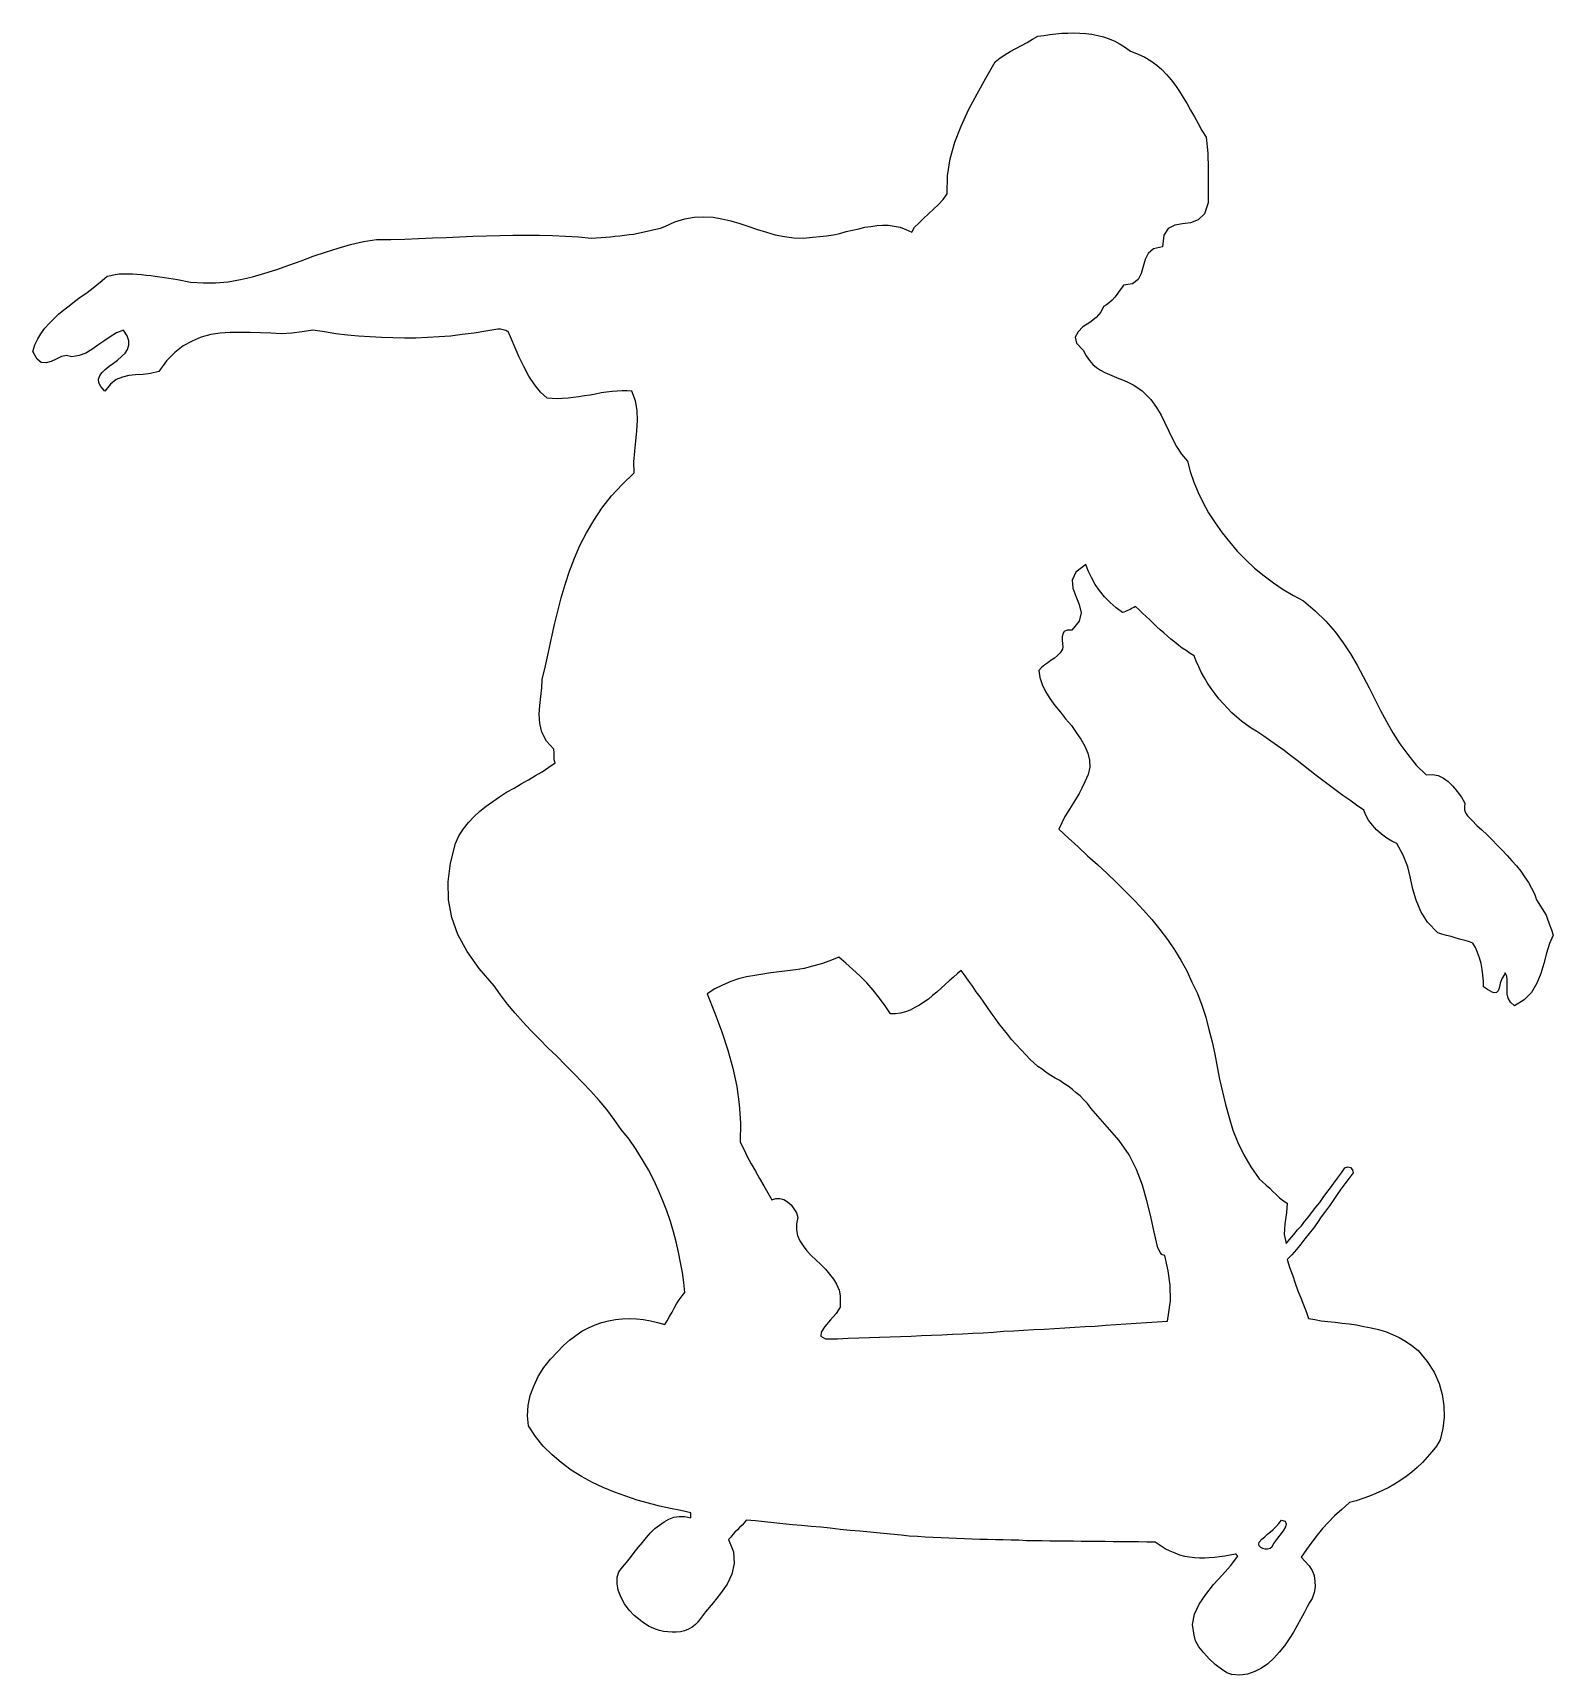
# Model space of a CAD drawing. Extents: x 143.15 to 144.53, y 51.85 to 53.34.
import ezdxf

# ---------------------------------------------------------------- set-up
doc = ezdxf.new("R2010")
doc.units = 0
doc.layers.get('0').update_dxf_attribs({"linetype": 'CONTINUOUS'})

msp = doc.modelspace()

# ---------------------------------------------------------------- linework, layer by layer
at = {"linetype": 'CONTINUOUS'}
for points in [[(144.2397, 51.8485), (144.2352, 51.8501), (144.2301, 51.8533), (144.2246, 51.8575), (144.2191, 51.8627), (144.214, 51.8681), (144.2095, 51.8736), (144.2066, 51.8791), (144.2053, 51.8842), (144.2037, 51.8939), (144.2056, 51.9035), (144.2098, 51.9125), (144.2159, 51.9215), (144.223, 51.9305), (144.231, 51.9392), (144.2384, 51.9476), (144.2452, 51.9563), (144.2442, 51.9569), (144.2439, 51.9579), (144.2436, 51.9582), (144.2429, 51.9582), (144.2381, 51.9572), (144.2333, 51.9563), (144.2285, 51.9556), (144.2237, 51.955), (144.2191, 51.9547), (144.2146, 51.9544), (144.2101, 51.9544), (144.2056, 51.9547), (144.2011, 51.9553), (144.1969, 51.956), (144.1924, 51.9572), (144.1879, 51.9589), (144.1834, 51.9608), (144.1789, 51.963), (144.1744, 51.9659), (144.1699, 51.9691), (144.1622, 51.9691), (144.1545, 51.9695), (144.1468, 51.9695), (144.1394, 51.9695), (144.1316, 51.9695), (144.1243, 51.9698), (144.1168, 51.9698), (144.1098, 51.9698), (144.1024, 51.9698), (144.0953, 51.9701), (144.0879, 51.9701), (144.0808, 51.9701), (144.0737, 51.9701), (144.0667, 51.9704), (144.0596, 51.9704), (144.0525, 51.9704), (144.0454, 51.9708), (144.0384, 51.9708), (144.0313, 51.9711), (144.0242, 51.9711), (144.0171, 51.9714), (144.0101, 51.9714), (144.003, 51.9717), (143.9959, 51.972), (143.9888, 51.9724), (143.9817, 51.9727), (143.9747, 51.973), (143.9676, 51.9733), (143.9602, 51.9736), (143.9531, 51.9743), (143.9457, 51.9746), (143.9383, 51.9753), (143.9287, 51.9762), (143.9193, 51.9772), (143.91, 51.9782), (143.9007, 51.9791), (143.8917, 51.9798), (143.8827, 51.9807), (143.8737, 51.9817), (143.865, 51.9827), (143.8563, 51.9833), (143.8476, 51.9843), (143.8393, 51.9849), (143.8306, 51.9859), (143.8222, 51.9868), (143.8138, 51.9875), (143.8055, 51.9884), (143.7971, 51.9891), (143.7952, 51.9868), (143.7933, 51.9846), (143.791, 51.9823), (143.7891, 51.9804), (143.7868, 51.9782), (143.7849, 51.9759), (143.783, 51.9736), (143.781, 51.9714), (143.7855, 51.9601), (143.7862, 51.9495), (143.7839, 51.9399), (143.7798, 51.9309), (143.7736, 51.9222), (143.7669, 51.9138), (143.7601, 51.9055), (143.7537, 51.8971), (143.7534, 51.8968), (143.7531, 51.8968), (143.7534, 51.8971), (143.754, 51.8971), (143.7537, 51.8968), (143.7508, 51.8939), (143.7479, 51.8916), (143.7444, 51.8897), (143.7408, 51.8884), (143.7373, 51.8874), (143.7334, 51.8871), (143.7296, 51.8871), (143.7257, 51.8874), (143.7218, 51.8878), (143.718, 51.8887), (143.7144, 51.8897), (143.7109, 51.8913), (143.708, 51.8926), (143.7051, 51.8945), (143.7025, 51.8961), (143.7006, 51.8981), (143.6951, 51.9022), (143.6903, 51.9071), (143.6861, 51.9129), (143.6829, 51.9193), (143.6803, 51.9254), (143.6794, 51.9315), (143.6794, 51.9373), (143.681, 51.9421), (143.6845, 51.9463), (143.6881, 51.9505), (143.6916, 51.955), (143.6951, 51.9595), (143.6987, 51.9643), (143.7025, 51.9688), (143.7061, 51.9733), (143.7099, 51.9775), (143.7138, 51.9814), (143.718, 51.9846), (143.7222, 51.9875), (143.7267, 51.9901), (143.7312, 51.9917), (143.736, 51.9923), (143.7412, 51.9923), (143.7466, 51.9913), (143.7466, 51.9923), (143.7466, 51.9936), (143.7466, 51.9949), (143.7466, 51.9958), (143.7376, 51.9978), (143.728, 51.9997), (143.718, 52.002), (143.708, 52.0045), (143.6977, 52.0074), (143.6874, 52.011), (143.6771, 52.0145), (143.6668, 52.019), (143.6569, 52.0235), (143.6469, 52.029), (143.6376, 52.0348), (143.6286, 52.0415), (143.6202, 52.0486), (143.6122, 52.0566), (143.6051, 52.0653), (143.5986, 52.075), (143.5977, 52.0843), (143.5983, 52.0936), (143.6003, 52.1026), (143.6035, 52.1113), (143.6076, 52.12), (143.6128, 52.1281), (143.6186, 52.1358), (143.6253, 52.1429), (143.6305, 52.1483), (143.636, 52.1531), (143.6418, 52.1573), (143.6472, 52.1612), (143.6533, 52.1644), (143.6594, 52.167), (143.6656, 52.1692), (143.6717, 52.1708), (143.6781, 52.1718), (143.6842, 52.1725), (143.6906, 52.1728), (143.6971, 52.1725), (143.7035, 52.1718), (143.7099, 52.1708), (143.7164, 52.1692), (143.7228, 52.1673), (143.7251, 52.1708), (143.7273, 52.1747), (143.7296, 52.1786), (143.7315, 52.1824), (143.7337, 52.1863), (143.736, 52.1898), (143.7386, 52.1934), (143.7412, 52.1966), (143.7402, 52.2056), (143.7389, 52.2149), (143.7373, 52.2239), (143.7354, 52.2332), (143.7334, 52.2426), (143.7308, 52.2519), (143.728, 52.2612), (143.7247, 52.2709), (143.7212, 52.2802), (143.7173, 52.2895), (143.7128, 52.2989), (143.708, 52.3082), (143.7025, 52.3175), (143.6968, 52.3268), (143.6903, 52.3362), (143.6832, 52.3452), (143.6768, 52.3542), (143.6701, 52.3632), (143.663, 52.3716), (143.6556, 52.3799), (143.6479, 52.388), (143.6401, 52.396), (143.6321, 52.4041), (143.6244, 52.4118), (143.6163, 52.4195), (143.6086, 52.4275), (143.6009, 52.4353), (143.5935, 52.4433), (143.5864, 52.451), (143.5797, 52.4594), (143.5732, 52.4677), (143.5674, 52.4761), (143.5536, 52.4919), (143.5427, 52.5073), (143.5343, 52.5228), (143.5288, 52.5382), (143.5259, 52.5543), (143.5256, 52.5707), (143.5275, 52.5877), (143.5321, 52.6057), (143.5353, 52.6125), (143.5394, 52.6189), (143.544, 52.6247), (143.5488, 52.6299), (143.5542, 52.635), (143.56, 52.6398), (143.5661, 52.644), (143.5723, 52.6482), (143.5787, 52.6524), (143.5855, 52.6562), (143.5919, 52.6601), (143.5986, 52.6636), (143.6051, 52.6675), (143.6112, 52.671), (143.6173, 52.6752), (143.6231, 52.6791), (143.6221, 52.682), (143.6221, 52.6852), (143.6221, 52.6884), (143.6218, 52.6916), (143.6151, 52.699), (143.6109, 52.7071), (143.6089, 52.7151), (143.6083, 52.7235), (143.6089, 52.7315), (143.6099, 52.7395), (143.6109, 52.7476), (143.6112, 52.755), (143.6141, 52.7675), (143.617, 52.7801), (143.6196, 52.7926), (143.6224, 52.8052), (143.6253, 52.8174), (143.6286, 52.8296), (143.6321, 52.8418), (143.636, 52.8537), (143.6405, 52.8656), (143.6456, 52.8772), (143.6514, 52.8888), (143.6582, 52.9001), (143.6656, 52.9113), (143.6742, 52.9223), (143.6842, 52.9329), (143.6951, 52.9435), (143.6948, 52.9535), (143.6955, 52.9631), (143.6964, 52.9724), (143.6974, 52.9818), (143.698, 52.9911), (143.6977, 53.0001), (143.6961, 53.0091), (143.6929, 53.0178), (143.6887, 53.0181), (143.6842, 53.0181), (143.6794, 53.0178), (143.6749, 53.0175), (143.6697, 53.0168), (143.6649, 53.0162), (143.6598, 53.0152), (143.6549, 53.0143), (143.6498, 53.0136), (143.6446, 53.0127), (143.6395, 53.012), (143.6347, 53.0114), (143.6295, 53.011), (143.6247, 53.0107), (143.6202, 53.011), (143.6157, 53.0114), (143.6096, 53.0168), (143.6041, 53.0239), (143.599, 53.0316), (143.5945, 53.0403), (143.5903, 53.0487), (143.5864, 53.0574), (143.5832, 53.0651), (143.5803, 53.0722), (143.579, 53.0725), (143.5781, 53.0731), (143.5768, 53.0735), (143.5755, 53.0738), (143.5745, 53.0741), (143.5732, 53.0744), (143.5719, 53.0744), (143.5707, 53.0744), (143.5597, 53.0725), (143.5491, 53.0706), (143.5382, 53.0693), (143.5275, 53.068), (143.5173, 53.0673), (143.5066, 53.0667), (143.496, 53.0661), (143.4857, 53.0661), (143.4751, 53.0664), (143.4648, 53.0667), (143.4545, 53.0673), (143.4439, 53.068), (143.4336, 53.0689), (143.423, 53.0702), (143.4127, 53.0718), (143.4021, 53.0735), (143.3924, 53.0718), (143.3831, 53.0706), (143.3735, 53.0702), (143.3638, 53.0706), (143.3545, 53.0709), (143.3452, 53.0712), (143.3358, 53.0712), (143.3268, 53.0712), (143.3178, 53.0706), (143.3091, 53.0693), (143.3005, 53.067), (143.2921, 53.0635), (143.284, 53.059), (143.2763, 53.0529), (143.2689, 53.0455), (143.2619, 53.0358), (143.2541, 53.0339), (143.2474, 53.0329), (143.2406, 53.0326), (143.2345, 53.032), (143.2287, 53.0307), (143.2229, 53.0284), (143.2178, 53.0242), (143.2126, 53.0178), (143.2091, 53.022), (143.2072, 53.0255), (143.2068, 53.0287), (143.2081, 53.032), (143.2101, 53.0349), (143.2129, 53.0377), (143.2165, 53.0406), (143.2204, 53.0432), (143.2242, 53.0461), (143.2277, 53.0493), (143.231, 53.0525), (143.2332, 53.0558), (143.2345, 53.0596), (143.2345, 53.0638), (143.2329, 53.0683), (143.2297, 53.0735), (143.2232, 53.0709), (143.2175, 53.0673), (143.2117, 53.0635), (143.2062, 53.0596), (143.2007, 53.0558), (143.1953, 53.0525), (143.1891, 53.0503), (143.1824, 53.049), (143.1776, 53.0503), (143.1731, 53.0493), (143.1682, 53.0471), (143.1637, 53.0448), (143.1592, 53.0435), (143.1547, 53.0439), (143.1509, 53.0471), (143.147, 53.0541), (143.1489, 53.0599), (143.1515, 53.0654), (143.1544, 53.0702), (143.1579, 53.0751), (143.1618, 53.0796), (143.166, 53.0837), (143.1705, 53.0879), (143.1753, 53.0918), (143.1801, 53.0956), (143.185, 53.0995), (143.1901, 53.1034), (143.1953, 53.1069), (143.2004, 53.1108), (143.2052, 53.1146), (143.2101, 53.1185), (143.2146, 53.1227), (143.2181, 53.1233), (143.222, 53.124), (143.2258, 53.1246), (143.2297, 53.1246), (143.2335, 53.1246), (143.2377, 53.1246), (143.2419, 53.1243), (143.2461, 53.124), (143.2503, 53.1236), (143.2544, 53.1233), (143.2586, 53.1227), (143.2628, 53.122), (143.267, 53.1214), (143.2709, 53.1207), (143.275, 53.1201), (143.2789, 53.1195), (143.2908, 53.1172), (143.3024, 53.1166), (143.3136, 53.1166), (143.3249, 53.1175), (143.3362, 53.1195), (143.3471, 53.122), (143.3584, 53.1252), (143.3693, 53.1288), (143.3802, 53.1326), (143.3915, 53.1365), (143.4024, 53.1407), (143.4137, 53.1445), (143.4253, 53.1481), (143.4365, 53.1513), (143.4484, 53.1542), (143.4603, 53.1561), (143.4732, 53.1561), (143.4861, 53.1564), (143.4986, 53.1568), (143.5111, 53.1574), (143.5237, 53.1577), (143.5359, 53.1584), (143.5481, 53.159), (143.5604, 53.1593), (143.5726, 53.1597), (143.5845, 53.16), (143.5967, 53.16), (143.6086, 53.16), (143.6205, 53.1597), (143.6324, 53.159), (143.6443, 53.1584), (143.6562, 53.1571), (143.6604, 53.1574), (143.6649, 53.1577), (143.6691, 53.1581), (143.6733, 53.1584), (143.6775, 53.159), (143.682, 53.1593), (143.6861, 53.16), (143.6903, 53.1606), (143.6945, 53.161), (143.6987, 53.1619), (143.7025, 53.1626), (143.7067, 53.1635), (143.7109, 53.1645), (143.7148, 53.1654), (143.7189, 53.1664), (143.7228, 53.1677), (143.7321, 53.1722), (143.7412, 53.1748), (143.7498, 53.1764), (143.7582, 53.1767), (143.7669, 53.1764), (143.7749, 53.1748), (143.783, 53.1729), (143.7913, 53.1706), (143.7994, 53.1677), (143.8074, 53.1651), (143.8155, 53.1626), (143.8235, 53.1603), (143.8319, 53.1587), (143.8405, 53.1574), (143.8489, 53.1571), (143.8579, 53.1581), (143.8643, 53.1587), (143.8704, 53.1593), (143.8766, 53.1603), (143.8823, 53.1616), (143.8881, 53.1632), (143.8939, 53.1645), (143.8997, 53.1658), (143.9052, 53.1671), (143.9107, 53.168), (143.9161, 53.1687), (143.9213, 53.169), (143.9267, 53.169), (143.9319, 53.1683), (143.9374, 53.1671), (143.9425, 53.1651), (143.948, 53.1626), (143.9505, 53.1671), (143.9544, 53.1709), (143.9586, 53.1751), (143.9631, 53.1793), (143.9679, 53.1835), (143.9724, 53.188), (143.9766, 53.1925), (143.9801, 53.1976), (143.9805, 53.214), (143.983, 53.2295), (143.9872, 53.2446), (143.993, 53.2594), (143.9998, 53.2742), (144.0075, 53.2887), (144.0155, 53.3031), (144.0239, 53.3179), (144.0284, 53.3215), (144.0329, 53.3244), (144.0377, 53.3273), (144.0429, 53.3301), (144.048, 53.3327), (144.0532, 53.3356), (144.058, 53.3385), (144.0628, 53.3414), (144.0683, 53.342), (144.0737, 53.3427), (144.0792, 53.3433), (144.0847, 53.344), (144.0901, 53.344), (144.0956, 53.3443), (144.1011, 53.344), (144.1066, 53.3437), (144.112, 53.343), (144.1175, 53.342), (144.1226, 53.3408), (144.1278, 53.3388), (144.1329, 53.3366), (144.1378, 53.334), (144.1426, 53.3311), (144.1474, 53.3276), (144.1542, 53.325), (144.1603, 53.3221), (144.1658, 53.3189), (144.1712, 53.315), (144.1757, 53.3109), (144.1802, 53.3063), (144.1844, 53.3015), (144.1883, 53.2964), (144.1918, 53.2909), (144.1953, 53.2854), (144.1989, 53.2797), (144.2021, 53.2739), (144.2056, 53.2678), (144.2089, 53.2616), (144.2124, 53.2552), (144.2162, 53.2491), (144.2179, 53.2346), (144.2182, 53.2205), (144.2182, 53.2053), (144.2182, 53.1893), (144.2146, 53.1793), (144.2089, 53.1738), (144.2021, 53.1712), (144.1947, 53.1703), (144.1876, 53.169), (144.1815, 53.1661), (144.1777, 53.16), (144.1764, 53.1494), (144.1683, 53.1474), (144.1635, 53.1433), (144.1606, 53.1378), (144.1587, 53.1314), (144.1571, 53.1249), (144.1542, 53.1195), (144.149, 53.1156), (144.141, 53.1143), (144.1391, 53.1117), (144.1371, 53.1088), (144.1352, 53.1063), (144.1329, 53.1034), (144.1307, 53.1008), (144.1281, 53.0985), (144.1255, 53.0966), (144.1226, 53.095), (144.1204, 53.0899), (144.1159, 53.085), (144.1101, 53.0805), (144.104, 53.0764), (144.0995, 53.0718), (144.0969, 53.067), (144.0982, 53.0616), (144.1043, 53.0551), (144.1069, 53.05), (144.1098, 53.0458), (144.113, 53.0422), (144.1162, 53.0394), (144.1201, 53.0368), (144.1239, 53.0349), (144.1281, 53.0329), (144.1323, 53.0313), (144.1368, 53.0294), (144.141, 53.0278), (144.1455, 53.0258), (144.1497, 53.0236), (144.1539, 53.021), (144.158, 53.0181), (144.1619, 53.0143), (144.1658, 53.0101), (144.1709, 53.003), (144.1751, 52.9959), (144.1786, 52.9889), (144.1822, 52.9815), (144.1857, 52.9744), (144.1892, 52.9673), (144.1937, 52.9605), (144.1992, 52.9541), (144.2018, 52.9445), (144.205, 52.9348), (144.2089, 52.9255), (144.2134, 52.9162), (144.2185, 52.9068), (144.2243, 52.8978), (144.2307, 52.8888), (144.2375, 52.8804), (144.2446, 52.8721), (144.2523, 52.864), (144.2603, 52.8566), (144.269, 52.8496), (144.2777, 52.8431), (144.2864, 52.837), (144.2957, 52.8316), (144.305, 52.8267), (144.3157, 52.8177), (144.3253, 52.8081), (144.3337, 52.7984), (144.3411, 52.7885), (144.3478, 52.7785), (144.3539, 52.7682), (144.3594, 52.7579), (144.3649, 52.7476), (144.37, 52.7373), (144.3752, 52.7267), (144.3806, 52.7167), (144.3864, 52.7064), (144.3928, 52.6964), (144.3999, 52.6868), (144.4076, 52.6771), (144.4167, 52.6681), (144.4224, 52.6685), (144.4276, 52.6675), (144.4324, 52.6652), (144.4369, 52.662), (144.4411, 52.6578), (144.445, 52.653), (144.4488, 52.6479), (144.452, 52.6424), (144.4517, 52.6392), (144.4517, 52.6363), (144.4527, 52.6337), (144.4543, 52.6308), (144.4585, 52.6267), (144.463, 52.6221), (144.4675, 52.618), (144.4723, 52.6135), (144.4768, 52.609), (144.4813, 52.6041), (144.4861, 52.5996), (144.4906, 52.5948), (144.4948, 52.59), (144.499, 52.5852), (144.5029, 52.5803), (144.5064, 52.5752), (144.5099, 52.57), (144.5128, 52.5649), (144.5154, 52.5597), (144.5173, 52.5543), (144.526, 52.5405), (144.527, 52.5376), (144.5289, 52.5324), (144.5308, 52.5269), (144.5325, 52.5221), (144.5292, 52.5144), (144.5263, 52.5057), (144.5241, 52.4964), (144.5212, 52.4871), (144.5177, 52.4784), (144.5128, 52.47), (144.5061, 52.4632), (144.4971, 52.4578), (144.4935, 52.461), (144.4916, 52.4648), (144.4906, 52.4687), (144.4906, 52.4732), (144.4906, 52.4774), (144.4906, 52.4813), (144.4903, 52.4848), (144.4887, 52.4877), (144.4881, 52.4864), (144.4861, 52.4829), (144.4842, 52.4784), (144.4832, 52.4739), (144.4823, 52.4713), (144.4807, 52.47), (144.4787, 52.4697), (144.4768, 52.4703), (144.4746, 52.4713), (144.4726, 52.4726), (144.4707, 52.4739), (144.4691, 52.4751), (144.4691, 52.4803), (144.4685, 52.4858), (144.4678, 52.4909), (144.4668, 52.4964), (144.4652, 52.5015), (144.4636, 52.5063), (144.4617, 52.5109), (144.4594, 52.5147), (144.4562, 52.516), (144.4524, 52.5173), (144.4482, 52.5182), (144.444, 52.5195), (144.4395, 52.5208), (144.4353, 52.5218), (144.4311, 52.5231), (144.4273, 52.5244), (144.4179, 52.534), (144.4118, 52.5437), (144.4076, 52.554), (144.4047, 52.5639), (144.4025, 52.5742), (144.3999, 52.5845), (144.3957, 52.5951), (144.3899, 52.6057), (144.3855, 52.6077), (144.3809, 52.6106), (144.3761, 52.6141), (144.3716, 52.618), (144.3678, 52.6225), (144.3642, 52.627), (144.3616, 52.6315), (144.36, 52.636), (144.3533, 52.6405), (144.3472, 52.645), (144.3407, 52.6495), (144.3346, 52.654), (144.3285, 52.6585), (144.3227, 52.663), (144.3166, 52.6675), (144.3108, 52.6723), (144.305, 52.6768), (144.2992, 52.6813), (144.2931, 52.6858), (144.2873, 52.6903), (144.2812, 52.6948), (144.2751, 52.699), (144.2687, 52.7035), (144.2623, 52.7077), (144.2574, 52.7106), (144.2529, 52.7138), (144.2484, 52.717), (144.2442, 52.7209), (144.2397, 52.7248), (144.2356, 52.7289), (144.2317, 52.7331), (144.2278, 52.7376), (144.2243, 52.7421), (144.2208, 52.747), (144.2175, 52.7518), (144.2146, 52.7566), (144.2117, 52.7618), (144.2095, 52.7666), (144.2072, 52.7717), (144.2053, 52.7766), (144.2018, 52.7788), (144.1979, 52.7814), (144.1944, 52.7836), (144.1912, 52.7862), (144.1876, 52.7891), (144.1841, 52.7917), (144.1809, 52.7946), (144.1777, 52.7975), (144.1744, 52.8004), (144.1712, 52.8032), (144.168, 52.8065), (144.1648, 52.8094), (144.1616, 52.8126), (144.1583, 52.8155), (144.1551, 52.8187), (144.1519, 52.8216), (144.1503, 52.8206), (144.1487, 52.82), (144.1471, 52.819), (144.1455, 52.8184), (144.1439, 52.8177), (144.1426, 52.8171), (144.1413, 52.8164), (144.14, 52.8161), (144.1342, 52.8203), (144.1288, 52.8251), (144.1236, 52.8303), (144.1191, 52.8361), (144.1152, 52.8418), (144.1117, 52.848), (144.1088, 52.8541), (144.1066, 52.8599), (144.0976, 52.8528), (144.094, 52.8457), (144.0947, 52.8383), (144.0976, 52.8309), (144.1004, 52.8235), (144.1024, 52.8158), (144.1004, 52.8081), (144.0937, 52.8), (144.0895, 52.8), (144.0869, 52.7987), (144.0857, 52.7968), (144.085, 52.7939), (144.085, 52.7907), (144.0853, 52.7878), (144.0857, 52.7849), (144.0853, 52.7827), (144.0831, 52.7794), (144.0808, 52.7769), (144.0779, 52.7746), (144.075, 52.7727), (144.0721, 52.7704), (144.0692, 52.7685), (144.0663, 52.7659), (144.0638, 52.7634), (144.0647, 52.7569), (144.0667, 52.7505), (144.0699, 52.7441), (144.0737, 52.7379), (144.0782, 52.7315), (144.0834, 52.7254), (144.0882, 52.7193), (144.0934, 52.7132), (144.0979, 52.7067), (144.1021, 52.7006), (144.1056, 52.6942), (144.1085, 52.6881), (144.1098, 52.6817), (144.1101, 52.6752), (144.1088, 52.6685), (144.1056, 52.6617), (144.103, 52.6562), (144.1004, 52.6511), (144.0972, 52.6459), (144.094, 52.6408), (144.0908, 52.6353), (144.0876, 52.6302), (144.0847, 52.6244), (144.0821, 52.6186), (144.0908, 52.6106), (144.0995, 52.6025), (144.1082, 52.5945), (144.1172, 52.5864), (144.1259, 52.5784), (144.1345, 52.57), (144.1429, 52.5617), (144.1513, 52.5533), (144.159, 52.5449), (144.1667, 52.5363), (144.1741, 52.5273), (144.1809, 52.5182), (144.1873, 52.5089), (144.1931, 52.4993), (144.1986, 52.4896), (144.2031, 52.4793), (144.2082, 52.469), (144.2124, 52.4584), (144.2159, 52.4475), (144.2188, 52.4362), (144.2217, 52.425), (144.224, 52.4137), (144.2262, 52.4021), (144.2285, 52.3909), (144.231, 52.3793), (144.2339, 52.3677), (144.2372, 52.3561), (144.2407, 52.3445), (144.2452, 52.3333), (144.2507, 52.322), (144.2571, 52.3111), (144.2645, 52.3002), (144.2677, 52.2973), (144.2709, 52.2944), (144.2742, 52.2915), (144.2771, 52.2886), (144.2799, 52.2857), (144.2832, 52.2828), (144.2867, 52.2802), (144.2902, 52.278), (144.2896, 52.269), (144.288, 52.259), (144.2873, 52.2493), (144.289, 52.2413), (144.2925, 52.2451), (144.296, 52.2493), (144.2996, 52.2535), (144.3031, 52.2574), (144.3063, 52.2616), (144.3099, 52.2657), (144.3131, 52.2702), (144.3163, 52.2744), (144.3198, 52.2786), (144.323, 52.2831), (144.3263, 52.2876), (144.3295, 52.2918), (144.3327, 52.2963), (144.3359, 52.3008), (144.3395, 52.3056), (144.3427, 52.3101), (144.3452, 52.3111), (144.3478, 52.3104), (144.3497, 52.3082), (144.3501, 52.3056), (144.3465, 52.3008), (144.3427, 52.2957), (144.3391, 52.2908), (144.3356, 52.2857), (144.3321, 52.2805), (144.3285, 52.2754), (144.325, 52.2706), (144.3211, 52.2654), (144.3176, 52.2603), (144.314, 52.2551), (144.3102, 52.2503), (144.3063, 52.2455), (144.3025, 52.2407), (144.2986, 52.2358), (144.2944, 52.231), (144.2902, 52.2265), (144.2925, 52.2188), (144.2951, 52.2117), (144.2973, 52.2049), (144.2999, 52.1982), (144.3025, 52.1917), (144.305, 52.1853), (144.3073, 52.1792), (144.3095, 52.1728), (144.3153, 52.1718), (144.3211, 52.1708), (144.3272, 52.1702), (144.3337, 52.1696), (144.3401, 52.1686), (144.3465, 52.1679), (144.3533, 52.167), (144.36, 52.1657), (144.3665, 52.1644), (144.3732, 52.1628), (144.3797, 52.1609), (144.3861, 52.1583), (144.3922, 52.1554), (144.398, 52.1522), (144.4038, 52.1483), (144.4093, 52.1438), (144.4176, 52.1338), (144.4241, 52.1239), (144.4286, 52.1136), (144.4314, 52.1036), (144.4327, 52.0933), (144.4331, 52.083), (144.4318, 52.0727), (144.4295, 52.0624), (144.426, 52.0566), (144.4218, 52.0515), (144.4176, 52.0464), (144.4134, 52.0415), (144.4086, 52.037), (144.4038, 52.0328), (144.3986, 52.029), (144.3935, 52.0254), (144.388, 52.0219), (144.3826, 52.019), (144.3768, 52.0161), (144.371, 52.0135), (144.3652, 52.011), (144.3591, 52.0087), (144.353, 52.0068), (144.3469, 52.0052), (144.3398, 51.9987), (144.3333, 51.993), (144.3276, 51.9872), (144.3224, 51.9814), (144.3173, 51.9753), (144.3124, 51.9691), (144.3076, 51.9624), (144.3028, 51.9553), (144.3066, 51.9515), (144.3102, 51.9476), (144.3128, 51.9431), (144.3147, 51.9386), (144.3153, 51.9334), (144.3157, 51.9283), (144.3147, 51.9232), (144.3128, 51.9177), (144.3105, 51.9141), (144.3082, 51.91), (144.3057, 51.9048), (144.3025, 51.8993), (144.2992, 51.8932), (144.2957, 51.8871), (144.2918, 51.881), (144.2877, 51.8746), (144.2828, 51.8688), (144.278, 51.8633), (144.2725, 51.8582), (144.2667, 51.8543), (144.2606, 51.8511), (144.2539, 51.8488), (144.2468, 51.8479), (144.2394, 51.8485), (144.2397, 51.8485)], [(143.9287, 52.4504), (143.9238, 52.4578), (143.9187, 52.4648), (143.9129, 52.4719), (143.9071, 52.4787), (143.9007, 52.4851), (143.8943, 52.4909), (143.8878, 52.4967), (143.8814, 52.5022), (143.8733, 52.4986), (143.8656, 52.4961), (143.8576, 52.4938), (143.8499, 52.4919), (143.8421, 52.4906), (143.8348, 52.4896), (143.827, 52.4887), (143.8196, 52.4877), (143.8122, 52.4867), (143.8048, 52.4854), (143.7974, 52.4842), (143.79, 52.4822), (143.783, 52.48), (143.7756, 52.4767), (143.7685, 52.4732), (143.7614, 52.4687), (143.7685, 52.451), (143.7749, 52.434), (143.7804, 52.4173), (143.7849, 52.4008), (143.7884, 52.3841), (143.7907, 52.3677), (143.792, 52.351), (143.7917, 52.3336), (143.7949, 52.3272), (143.7981, 52.3204), (143.8016, 52.3137), (143.8055, 52.3072), (143.8093, 52.3005), (143.8132, 52.2937), (143.8167, 52.2873), (143.8203, 52.2809), (143.8241, 52.2821), (143.8277, 52.2821), (143.8315, 52.2812), (143.8348, 52.2792), (143.838, 52.2764), (143.8405, 52.2728), (143.8428, 52.269), (143.8441, 52.2648), (143.8428, 52.259), (143.8428, 52.2535), (143.8437, 52.2484), (143.846, 52.2435), (143.8489, 52.239), (143.8524, 52.2345), (143.8563, 52.2303), (143.8605, 52.2262), (143.865, 52.222), (143.8692, 52.2178), (143.873, 52.2133), (143.8766, 52.2088), (143.8795, 52.204), (143.8817, 52.1988), (143.8827, 52.1934), (143.8827, 52.1876), (143.8827, 52.1831), (143.8791, 52.1773), (143.874, 52.1715), (143.8688, 52.1657), (143.8653, 52.1605), (143.865, 52.1567), (143.8695, 52.1544), (143.8804, 52.1544), (143.8901, 52.1548), (143.8997, 52.1551), (143.9094, 52.1554), (143.9187, 52.1557), (143.9283, 52.156), (143.9377, 52.1564), (143.9473, 52.1567), (143.9567, 52.1573), (143.966, 52.1577), (143.9753, 52.158), (143.985, 52.1586), (143.9943, 52.1589), (144.0036, 52.1596), (144.013, 52.1599), (144.0223, 52.1605), (144.0316, 52.1612), (144.0409, 52.1615), (144.0499, 52.1621), (144.0593, 52.1628), (144.0686, 52.1631), (144.0779, 52.1638), (144.0873, 52.1644), (144.0966, 52.165), (144.1059, 52.1657), (144.1152, 52.166), (144.1246, 52.1667), (144.1339, 52.1673), (144.1432, 52.1679), (144.1526, 52.1686), (144.1619, 52.1692), (144.1715, 52.1699), (144.1809, 52.1705), (144.1838, 52.1888), (144.1834, 52.2033), (144.1815, 52.2162), (144.1786, 52.2303), (144.176, 52.231), (144.1744, 52.2329), (144.1735, 52.2352), (144.1722, 52.2371), (144.169, 52.2516), (144.1658, 52.2657), (144.1622, 52.2802), (144.1583, 52.2944), (144.1529, 52.3085), (144.1461, 52.322), (144.1371, 52.3349), (144.1259, 52.3474), (144.1111, 52.3645), (144.1082, 52.3687), (144.1049, 52.3722), (144.1014, 52.3758), (144.0979, 52.3786), (144.0943, 52.3815), (144.0905, 52.3844), (144.0866, 52.387), (144.0828, 52.3896), (144.0786, 52.3918), (144.0747, 52.3944), (144.0705, 52.397), (144.0667, 52.3999), (144.0628, 52.4025), (144.0593, 52.4057), (144.0557, 52.4092), (144.0522, 52.4127), (144.0477, 52.4176), (144.0432, 52.4224), (144.039, 52.4272), (144.0351, 52.432), (144.0313, 52.4369), (144.0274, 52.4417), (144.0239, 52.4465), (144.0203, 52.4513), (144.0171, 52.4562), (144.0136, 52.461), (144.0104, 52.4658), (144.0068, 52.4706), (144.0036, 52.4755), (144.0001, 52.4803), (143.9965, 52.4851), (143.993, 52.4899), (143.9895, 52.4871), (143.9859, 52.4838), (143.9821, 52.4806), (143.9785, 52.4771), (143.9747, 52.4739), (143.9708, 52.4703), (143.9669, 52.4671), (143.9631, 52.4639), (143.9589, 52.461), (143.955, 52.4584), (143.9509, 52.4562), (143.9464, 52.4539), (143.9422, 52.4523), (143.9377, 52.451), (143.9332, 52.4504), (143.9287, 52.4504)], [(144.2761, 51.9646), (144.2745, 51.9634), (144.2722, 51.9627), (144.27, 51.9627), (144.268, 51.9634), (144.2661, 51.9643), (144.2645, 51.9656), (144.2642, 51.9672), (144.2645, 51.9691), (144.2671, 51.9717), (144.2696, 51.974), (144.2722, 51.9762), (144.2748, 51.9785), (144.2774, 51.9807), (144.2799, 51.9833), (144.2825, 51.9862), (144.2848, 51.9891), (144.2883, 51.9881), (144.2893, 51.9859), (144.2886, 51.983), (144.2864, 51.9794), (144.2835, 51.9753), (144.2803, 51.9714), (144.2777, 51.9679), (144.2761, 51.9646)]]:
    msp.add_lwpolyline(points, dxfattribs=at)

doc.saveas('drawing.dxf')
